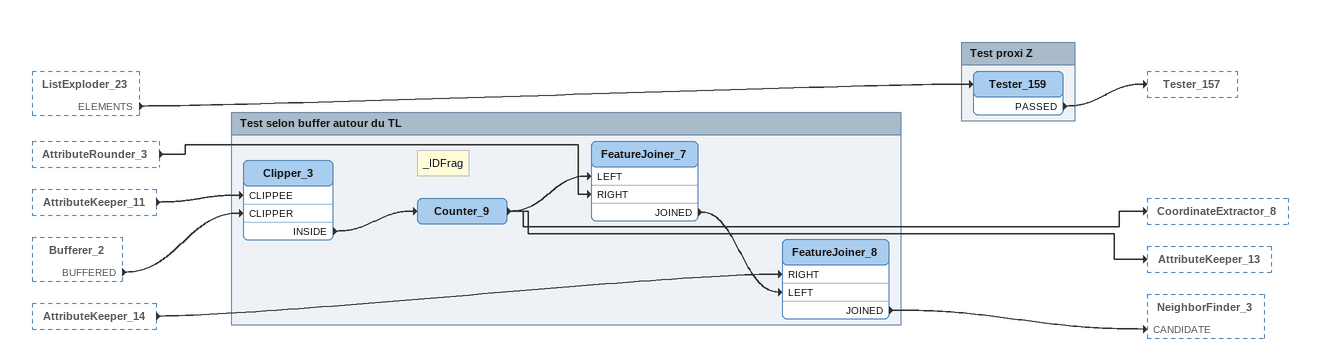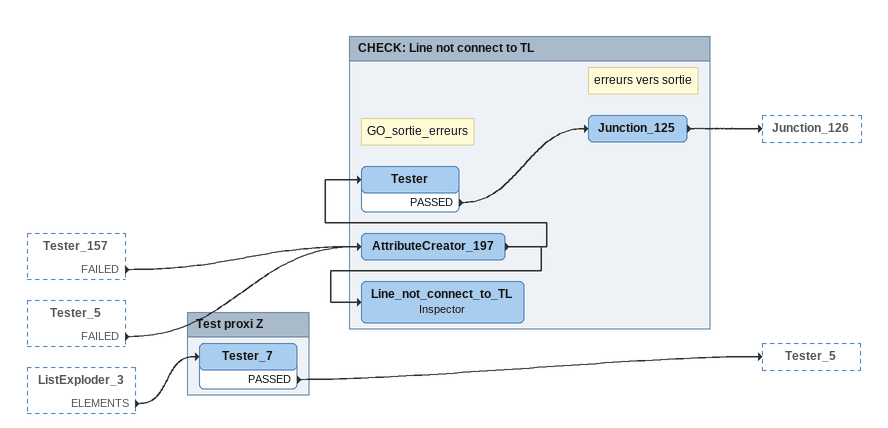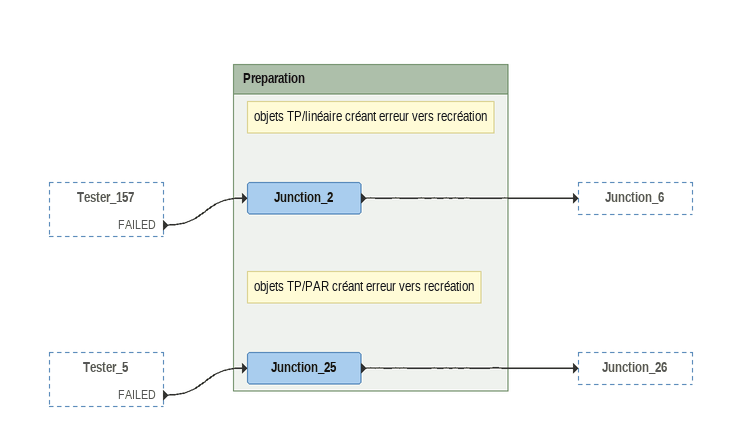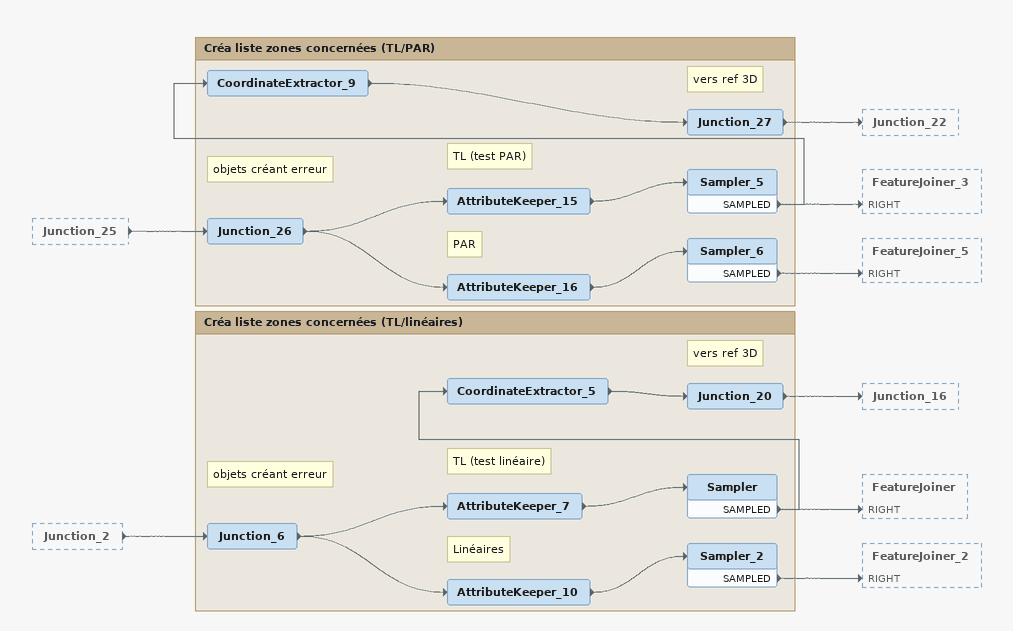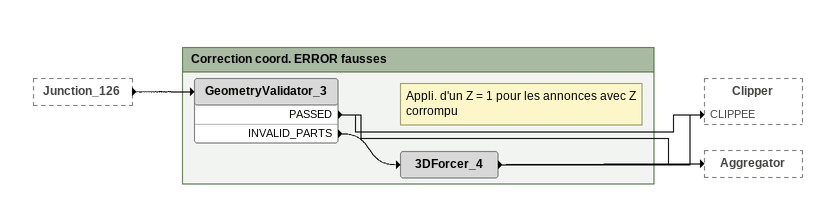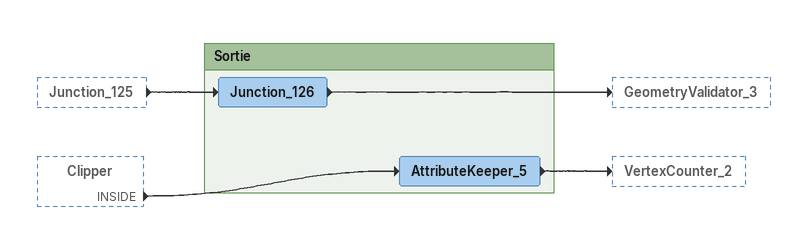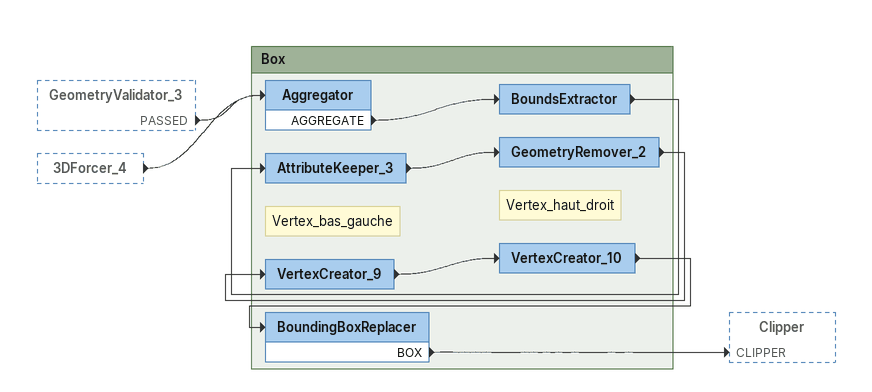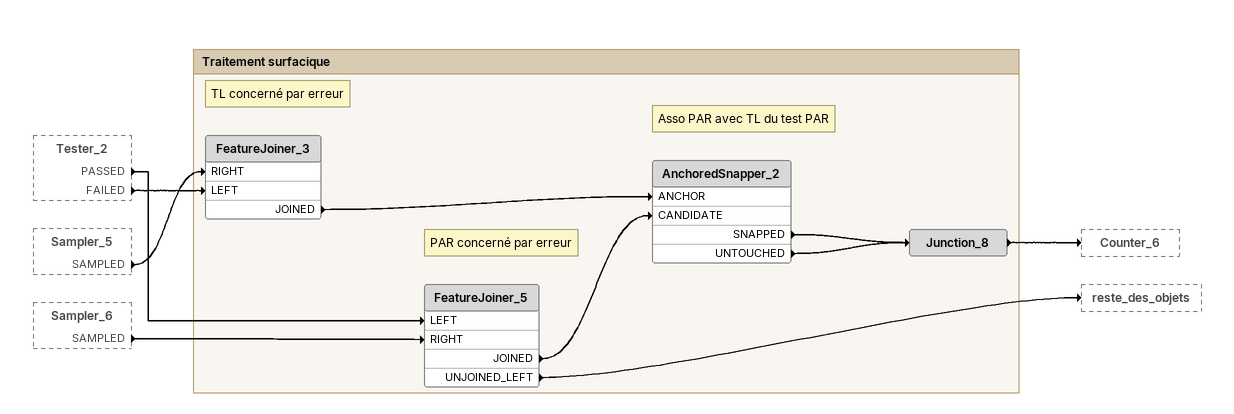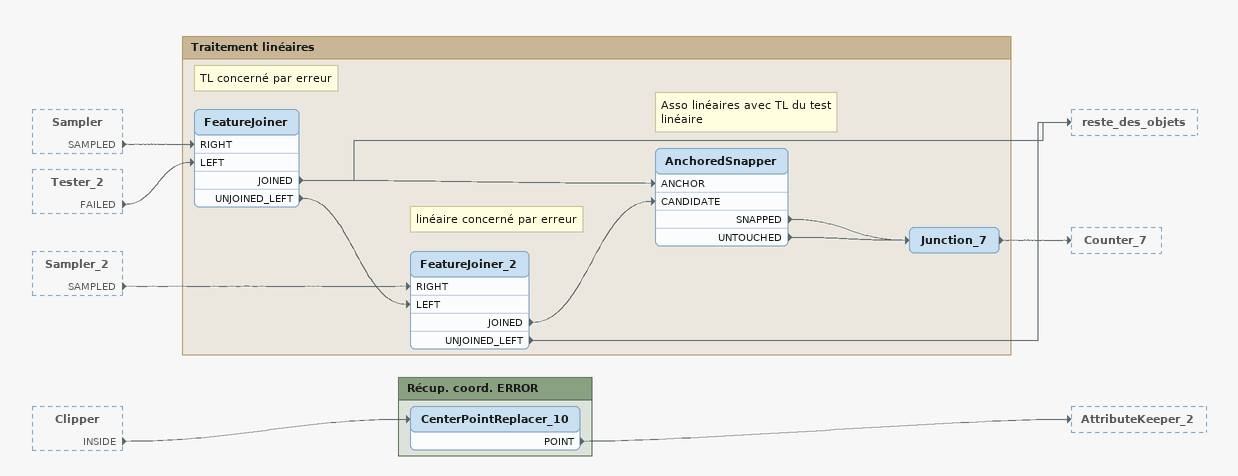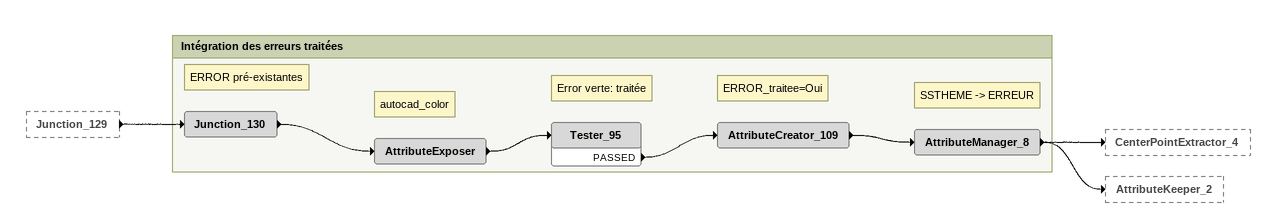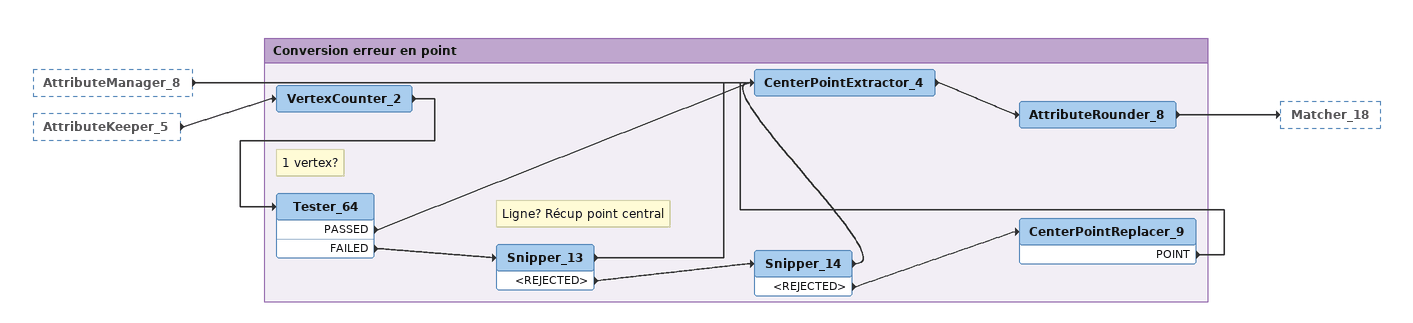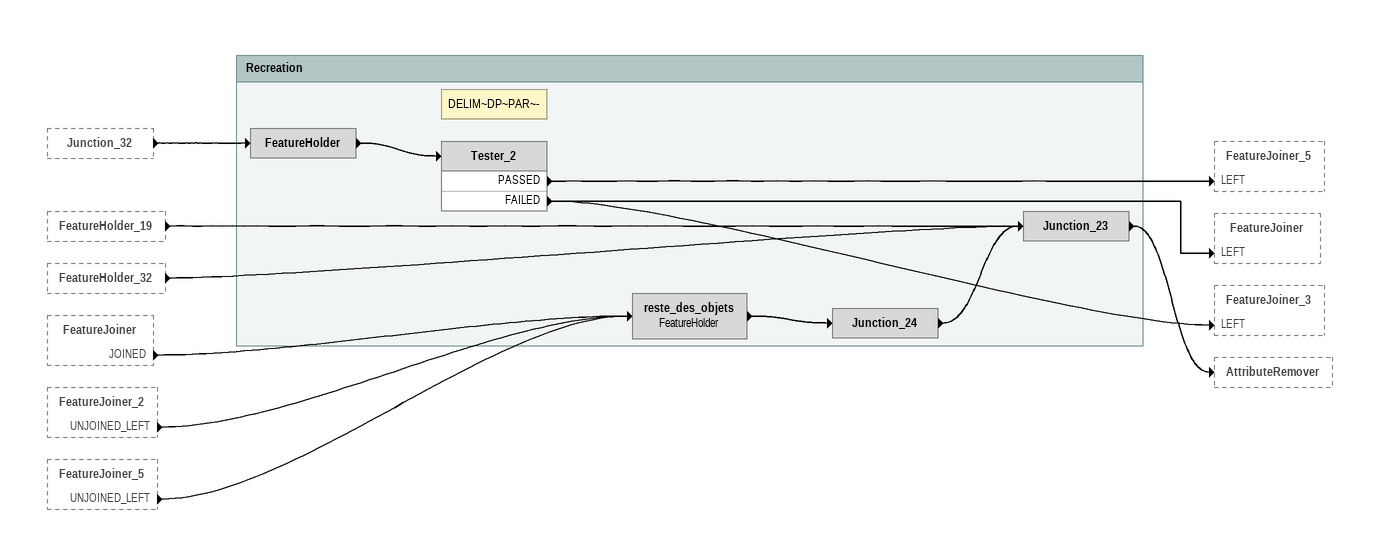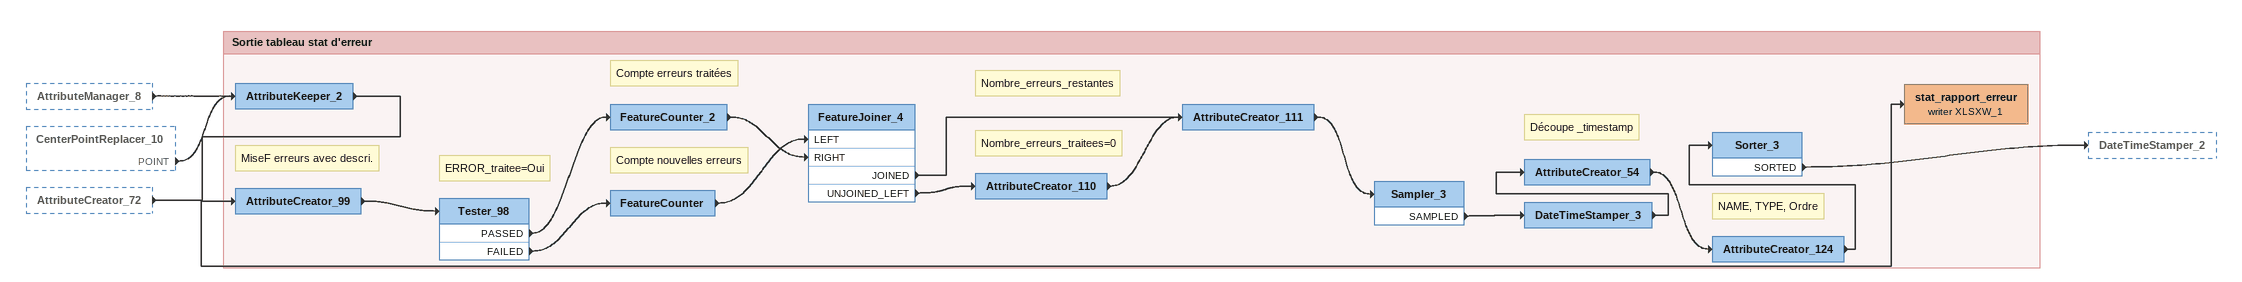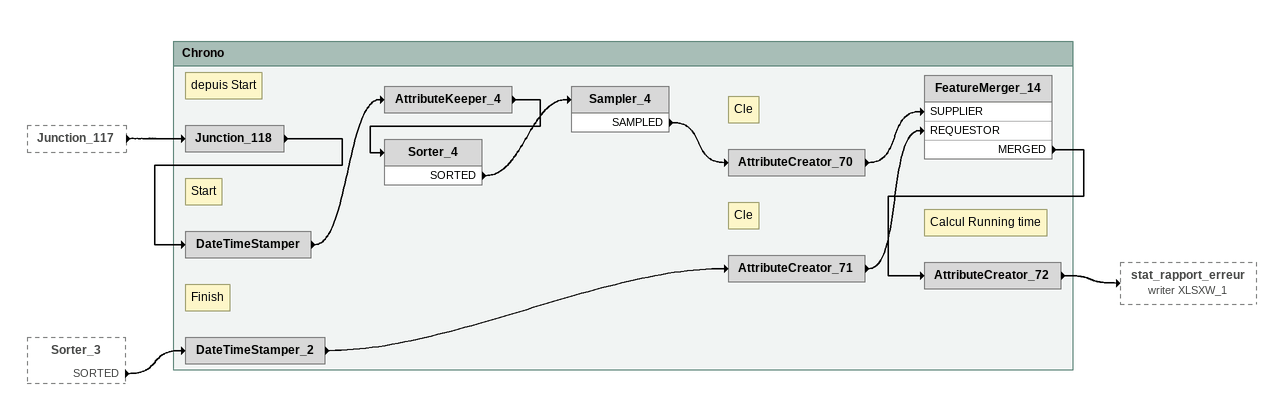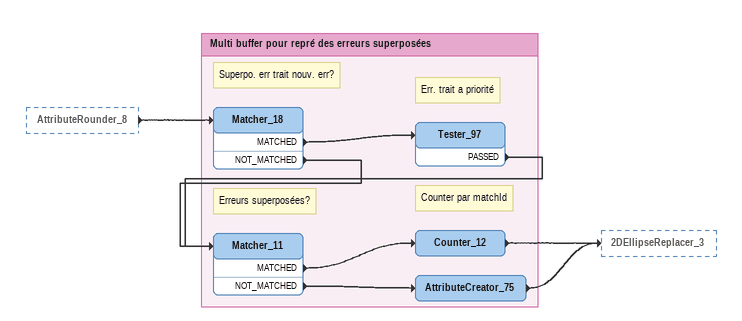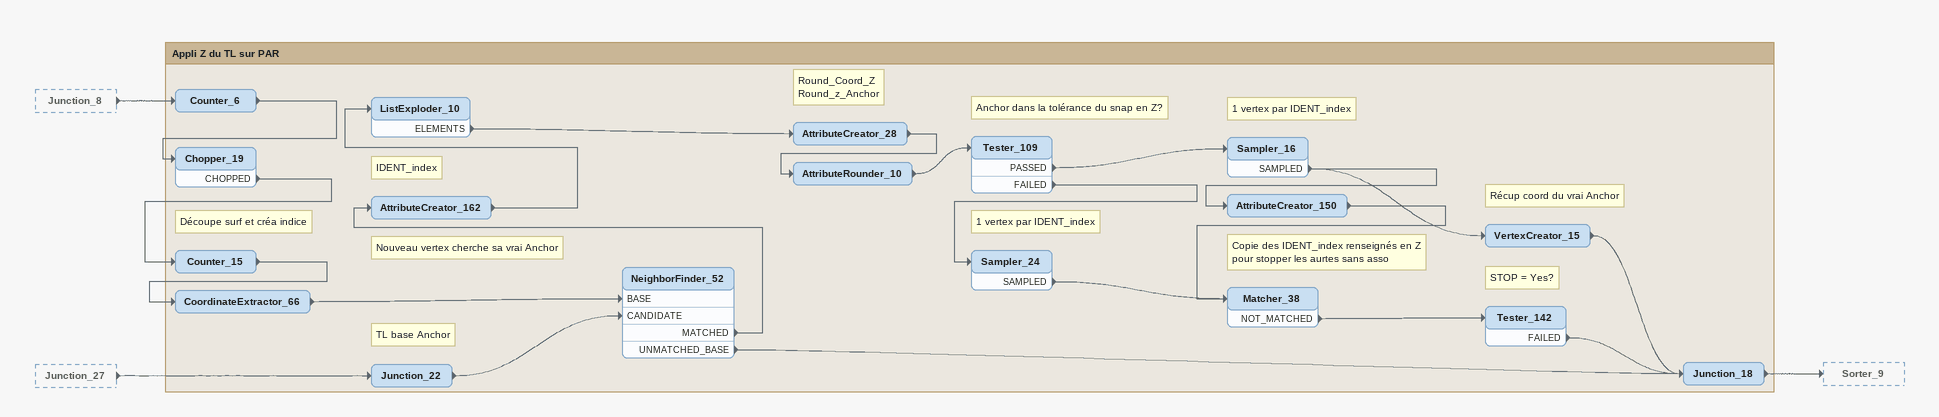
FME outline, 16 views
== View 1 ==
ListExploder_23 [outside]
    ELEMENTS -> Tester_159
AttributeRounder_3 [outside]
    -> FeatureJoiner_7 [RIGHT]
AttributeKeeper_11 [outside]
    -> Clipper_3 [CLIPPEE]
Bufferer_2 [outside]
    BUFFERED -> Clipper_3 [CLIPPER]
AttributeKeeper_14 [outside]
    -> FeatureJoiner_8 [RIGHT]

Bookmark: Test proxi Z
Tester_159
    PASSED -> Tester_157

Bookmark: Test selon buffer autour du TL
Clipper_3
    INSIDE -> Counter_9
Note: _IDFrag
Counter_9
    -> CoordinateExtractor_8
    -> FeatureJoiner_7 [LEFT]
    -> AttributeKeeper_13
FeatureJoiner_7
    JOINED -> FeatureJoiner_8 [LEFT]
FeatureJoiner_8
    JOINED -> NeighborFinder_3 [CANDIDATE]

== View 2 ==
Tester_157 [outside]
    FAILED -> AttributeCreator_197
Tester_5 [outside]
    FAILED -> AttributeCreator_197
ListExploder_3 [outside]
    ELEMENTS -> Tester_7

Bookmark: Test proxi Z
Tester_7
    PASSED -> Tester_5

Bookmark: CHECK: Line not connect to TL
AttributeCreator_197
    -> Line_not_connect_to_TL
    -> Tester
Note: GO_sortie_erreurs
Tester
    PASSED -> Junction_125
Note: erreurs vers sortie
Junction_125
    -> Junction_126
Line_not_connect_to_TL: Inspector

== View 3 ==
Tester_157 [outside]
    FAILED -> Junction_2
Tester_5 [outside]
    FAILED -> Junction_25

Bookmark: Preparation
Note: objets TP/linéaire créant erreur vers recréation
Junction_2
    -> Junction_6
Note: objets TP/PAR créant erreur vers recréation
Junction_25
    -> Junction_26

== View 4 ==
Junction_25 [outside]
    -> Junction_26
Junction_2 [outside]
    -> Junction_6

Bookmark: Créa liste zones concernées (TL/linéaires)
Note: objets créant erreur
Junction_6
    -> AttributeKeeper_7
    -> AttributeKeeper_10
Note: TL (test linéaire)
AttributeKeeper_7
    -> Sampler
Sampler
    SAMPLED -> FeatureJoiner [RIGHT]
    SAMPLED -> CoordinateExtractor_5
CoordinateExtractor_5
    -> Junction_20
Note: vers ref 3D
Junction_20
    -> Junction_16
Note: Linéaires
AttributeKeeper_10
    -> Sampler_2
Sampler_2
    SAMPLED -> FeatureJoiner_2 [RIGHT]

Bookmark: Créa liste zones concernées (TL/PAR)
Note: objets créant erreur
Junction_26
    -> AttributeKeeper_15
    -> AttributeKeeper_16
Note: TL (test PAR)
AttributeKeeper_15
    -> Sampler_5
Sampler_5
    SAMPLED -> CoordinateExtractor_9
    SAMPLED -> FeatureJoiner_3 [RIGHT]
CoordinateExtractor_9
    -> Junction_27
Note: vers ref 3D
Junction_27
    -> Junction_22
Note: PAR
AttributeKeeper_16
    -> Sampler_6
Sampler_6
    SAMPLED -> FeatureJoiner_5 [RIGHT]

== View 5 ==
Junction_126 [outside]
    -> GeometryValidator_3

Bookmark: Correction coord. ERROR fausses
GeometryValidator_3
    PASSED -> Clipper [CLIPPEE]
    PASSED -> Aggregator
    INVALID_PARTS -> 3DForcer_4
Note: Appli. d'un Z = 1 pour les annonces avec Z corrompu
3DForcer_4
    -> Clipper [CLIPPEE]
    -> Aggregator

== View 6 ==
Junction_125 [outside]
    -> Junction_126
Clipper [outside]
    INSIDE -> AttributeKeeper_5

Bookmark: Sortie
Junction_126
    -> GeometryValidator_3
AttributeKeeper_5
    -> VertexCounter_2

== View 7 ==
GeometryValidator_3 [outside]
    PASSED -> Aggregator
3DForcer_4 [outside]
    -> Aggregator

Bookmark: Box
Aggregator
    AGGREGATE -> BoundsExtractor
BoundsExtractor
    -> AttributeKeeper_3
AttributeKeeper_3
    -> GeometryRemover_2
GeometryRemover_2
    -> VertexCreator_9
Note: Vertex_bas_gauche
VertexCreator_9
    -> VertexCreator_10
Note: Vertex_haut_droit
VertexCreator_10
    -> BoundingBoxReplacer
BoundingBoxReplacer
    BOX -> Clipper [CLIPPER]

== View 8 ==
Tester_2 [outside]
    PASSED -> FeatureJoiner_5 [LEFT]
    FAILED -> FeatureJoiner_3 [LEFT]
Sampler_5 [outside]
    SAMPLED -> FeatureJoiner_3 [RIGHT]
Sampler_6 [outside]
    SAMPLED -> FeatureJoiner_5 [RIGHT]

Bookmark: Traitement surfacique
Note: TL concerné par erreur
FeatureJoiner_3
    JOINED -> AnchoredSnapper_2 [ANCHOR]
Note: PAR concerné par erreur
FeatureJoiner_5
    JOINED -> AnchoredSnapper_2 [CANDIDATE]
    UNJOINED_LEFT -> reste_des_objets
Note: Asso PAR avec TL du test PAR
AnchoredSnapper_2
    SNAPPED -> Junction_8
    UNTOUCHED -> Junction_8
Junction_8
    -> Counter_6

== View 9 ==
Sampler [outside]
    SAMPLED -> FeatureJoiner [RIGHT]
Tester_2 [outside]
    FAILED -> FeatureJoiner [LEFT]
Sampler_2 [outside]
    SAMPLED -> FeatureJoiner_2 [RIGHT]
Clipper [outside]
    INSIDE -> CenterPointReplacer_10

Bookmark: Traitement linéaires
Note: TL concerné par erreur
FeatureJoiner
    JOINED -> AnchoredSnapper [ANCHOR]
    JOINED -> reste_des_objets
    UNJOINED_LEFT -> FeatureJoiner_2 [LEFT]
Note: linéaire concerné par erreur
FeatureJoiner_2
    JOINED -> AnchoredSnapper [CANDIDATE]
    UNJOINED_LEFT -> reste_des_objets
Note: Asso linéaires avec TL du test linéaire
AnchoredSnapper
    SNAPPED -> Junction_7
    UNTOUCHED -> Junction_7
Junction_7
    -> Counter_7

Bookmark: Récup. coord. ERROR
CenterPointReplacer_10
    POINT -> AttributeKeeper_2

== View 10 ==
Junction_129 [outside]
    -> Junction_130

Bookmark: Intégration des erreurs traitées
Note: ERROR pré-existantes
Junction_130
    -> AttributeExposer
Note: autocad_color
AttributeExposer
    -> Tester_95
Note: Error verte: traitée
Tester_95
    PASSED -> AttributeCreator_109
Note: ERROR_traitee=Oui
AttributeCreator_109
    -> AttributeManager_8
Note: SSTHEME -> ERREUR
AttributeManager_8
    -> CenterPointExtractor_4
    -> AttributeKeeper_2

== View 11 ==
AttributeManager_8 [outside]
    -> CenterPointExtractor_4
AttributeKeeper_5 [outside]
    -> VertexCounter_2

Bookmark: Conversion erreur en point
VertexCounter_2
    -> Tester_64
Note: 1 vertex?
Tester_64
    PASSED -> CenterPointExtractor_4
    FAILED -> Snipper_13
Note: Ligne? Récup point central
Snipper_13
    -> CenterPointExtractor_4
    <REJECTED> -> Snipper_14
Snipper_14
    -> CenterPointExtractor_4
    <REJECTED> -> CenterPointReplacer_9
CenterPointReplacer_9
    POINT -> CenterPointExtractor_4
CenterPointExtractor_4
    -> AttributeRounder_8
AttributeRounder_8
    -> Matcher_18

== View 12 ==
Junction_32 [outside]
    -> FeatureHolder
FeatureHolder_19 [outside]
    -> Junction_23
FeatureHolder_32 [outside]
    -> Junction_23
FeatureJoiner [outside]
    JOINED -> reste_des_objets
FeatureJoiner_2 [outside]
    UNJOINED_LEFT -> reste_des_objets
FeatureJoiner_5 [outside]
    UNJOINED_LEFT -> reste_des_objets

Bookmark: Recreation
FeatureHolder
    -> Tester_2
Note: DELIM~DP~PAR~-
Tester_2
    PASSED -> FeatureJoiner_5 [LEFT]
    FAILED -> FeatureJoiner [LEFT]
    FAILED -> FeatureJoiner_3 [LEFT]
reste_des_objets: FeatureHolder
    -> Junction_24
Junction_24
    -> Junction_23
Junction_23
    -> AttributeRemover

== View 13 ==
AttributeManager_8 [outside]
    -> AttributeKeeper_2
CenterPointReplacer_10 [outside]
    POINT -> AttributeKeeper_2
AttributeCreator_72 [outside]
    -> stat_rapport_erreur (writer XLSXW_1)

Bookmark: Sortie tableau stat d'erreur
AttributeKeeper_2
    -> AttributeCreator_99
Note: MiseF erreurs avec descri.
AttributeCreator_99
    -> Tester_98
Note: ERROR_traitee=Oui
Tester_98
    PASSED -> FeatureCounter_2
    FAILED -> FeatureCounter
Note: Compte erreurs traitées
FeatureCounter_2
    -> FeatureJoiner_4 [RIGHT]
Note: Compte nouvelles erreurs
FeatureCounter
    -> FeatureJoiner_4 [LEFT]
FeatureJoiner_4
    JOINED -> AttributeCreator_111
    UNJOINED_LEFT -> AttributeCreator_110
Note: Nombre_erreurs_traitees=0
AttributeCreator_110
    -> AttributeCreator_111
Note: Nombre_erreurs_restantes
AttributeCreator_111
    -> Sampler_3
Sampler_3
    SAMPLED -> DateTimeStamper_3
DateTimeStamper_3
    -> AttributeCreator_54
Note: Découpe _timestamp
AttributeCreator_54
    -> AttributeCreator_124
Note: NAME, TYPE, Ordre
AttributeCreator_124
    -> Sorter_3
Sorter_3
    SORTED -> DateTimeStamper_2
stat_rapport_erreur (writer XLSXW_1)

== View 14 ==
Junction_117 [outside]
    -> Junction_118
Sorter_3 [outside]
    SORTED -> DateTimeStamper_2

Bookmark: Chrono
Note: depuis Start
Junction_118
    -> DateTimeStamper
Note: Start
DateTimeStamper
    -> AttributeKeeper_4
AttributeKeeper_4
    -> Sorter_4
Sorter_4
    SORTED -> Sampler_4
Sampler_4
    SAMPLED -> AttributeCreator_70
Note: Cle
AttributeCreator_70
    -> FeatureMerger_14 [SUPPLIER]
Note: Finish
DateTimeStamper_2
    -> AttributeCreator_71
Note: Cle
AttributeCreator_71
    -> FeatureMerger_14 [REQUESTOR]
FeatureMerger_14
    MERGED -> AttributeCreator_72
Note: Calcul Running time
AttributeCreator_72
    -> stat_rapport_erreur (writer XLSXW_1)

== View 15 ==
AttributeRounder_8 [outside]
    -> Matcher_18

Bookmark: Multi buffer pour repré des erreurs superposées
Note: Superpo. err trait nouv. err?
Matcher_18
    MATCHED -> Tester_97
    NOT_MATCHED -> Matcher_11
Note: Err. trait a priorité
Tester_97
    PASSED -> Matcher_11
Note: Erreurs superposées?
Matcher_11
    MATCHED -> Counter_12
    NOT_MATCHED -> AttributeCreator_75
Note: Counter par matchId
Counter_12
    -> 2DEllipseReplacer_3
AttributeCreator_75
    -> 2DEllipseReplacer_3

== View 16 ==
Junction_8 [outside]
    -> Counter_6
Junction_27 [outside]
    -> Junction_22

Bookmark: Appli Z du TL sur PAR
Note: TL base Anchor
Junction_22
    -> NeighborFinder_52 [CANDIDATE]
Counter_6
    -> Chopper_19
Chopper_19
    CHOPPED -> Counter_15
Note: Découpe surf et créa indice
Counter_15
    -> CoordinateExtractor_66
CoordinateExtractor_66
    -> NeighborFinder_52 [BASE]
Note: Nouveau vertex cherche sa vrai Anchor
NeighborFinder_52
    MATCHED -> AttributeCreator_162
    UNMATCHED_BASE -> Junction_18
Note: IDENT_index
AttributeCreator_162
    -> ListExploder_10
ListExploder_10
    ELEMENTS -> AttributeCreator_28
Note: Round_Coord_Z / Round_z_Anchor
AttributeCreator_28
    -> AttributeRounder_10
AttributeRounder_10
    -> Tester_109
Note: Anchor dans la tolérance du snap en Z?
Tester_109
    PASSED -> Sampler_16
    FAILED -> Sampler_24
Note: 1 vertex par IDENT_index
Sampler_16
    SAMPLED -> VertexCreator_15
    SAMPLED -> AttributeCreator_150
Note: Copie des IDENT_index renseignés en Z pour stopper les aurtes sans asso
AttributeCreator_150
    -> Matcher_38
Note: Récup coord du vrai Anchor
VertexCreator_15
    -> Junction_18
Note: 1 vertex par IDENT_index
Sampler_24
    SAMPLED -> Matcher_38
Matcher_38
    NOT_MATCHED -> Tester_142
Note: STOP = Yes?
Tester_142
    FAILED -> Junction_18
Junction_18
    -> Sorter_9
